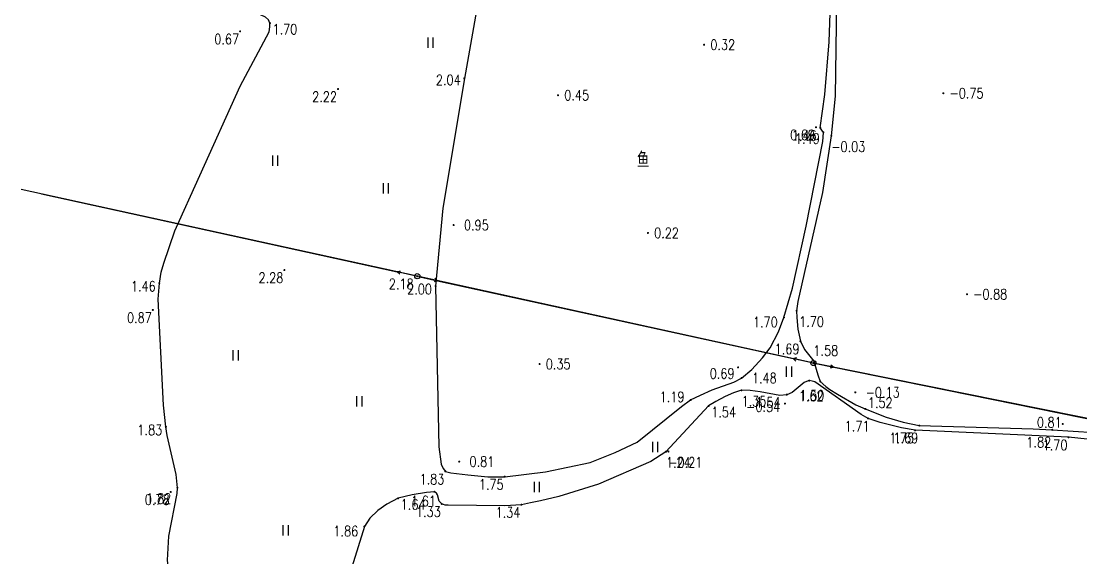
# Model space of a CAD drawing. Extents: x 500064 to 501389, y 2542464 to 2545400.
# Drawn here: x 500622.9 to 500725.4, y 2543707.4 to 2543759.3 of the extents above; entities that cross this region are included whole.
import ezdxf
from ezdxf.enums import TextEntityAlignment as Align

# ---------------------------------------------------------------- set-up
doc = ezdxf.new("R2010")
doc.units = 0
doc.header["$LTSCALE"] = 0.5
doc.layers.get('0').update_dxf_attribs({"linetype": 'CONTINUOUS', "lineweight": 5})
doc.layers.add('GCD', color=8, linetype='CONTINUOUS')
doc.layers.add('地形图', color=8, linetype='CONTINUOUS')
doc.styles.add('HZ', font='romans.shx', dxfattribs={"width": 0.8, "bigfont": 'hztxt.shx'})
doc.linetypes.add('10421', pattern='A,2,[150,AAA.SHX,S=1,R=0,X=0,Y=1],1e-11', length=2)

# ---------------------------------------------------------------- blocks, each defined once
blk = doc.blocks.new('GC200')
at = {"linetype": 'Continuous', "const_width": 0.2, "flags": 128}
blk.add_lwpolyline([(-0.1, 0, 1), (0.1, 0, 1)], format="xyb", close=True, dxfattribs=at)
blk = doc.blocks.new('gc013b')
at = {"linetype": 'Continuous'}
blk.add_line((0.5, 0), (4, 0), dxfattribs=at)
at = {"linetype": 'Continuous', "flags": 128}
blk.add_lwpolyline([(3.39, 0.35), (4, 0), (3.39, -0.35)], dxfattribs=at)
blk = doc.blocks.new('gc121')
for p, q in [((-0.5, -1), (-0.5, 1)), ((0.5, -1), (0.5, 1))]:
    blk.add_line(p, q)
blk = doc.blocks.new('gc170')
at = {"linetype": 'Continuous'}
blk.add_circle((0, 0), 0.5, dxfattribs=at)

msp = doc.modelspace()

# ---------------------------------------------------------------- linework, layer by layer
at = {"layer": '地形图', "linetype": 'Continuous'}
for p, q in [((500624.86, 2543742.61), (500659.25, 2543735.06)), ((500663.16, 2543734.2), (500697.55, 2543726.66)), ((500701.46, 2543725.83), (500733.96, 2543719.24))]:
    msp.add_line(p, q, dxfattribs=at)
at = {"layer": '地形图', "linetype": '10421', "flags": 128}
msp.add_lwpolyline([(500860.34, 2543851.93), (500860.05, 2543848.17), (500860.22, 2543843.87), (500860.59, 2543841.44), (500861.44, 2543839.24), (500862.16, 2543836.83), (500862.34, 2543834.81), (500861.9, 2543832.45), (500860.91, 2543830.44), (500859.13, 2543827.61), (500851.89, 2543817.01), (500850.95, 2543815.28), (500850.01, 2543813.39), (500847.52, 2543806.49), (500847.1, 2543805.73), (500846.64, 2543805.16), (500845.6, 2543804.2), (500844.63, 2543803.65), (500843.91, 2543803.41), (500843.03, 2543803.43), (500841.9, 2543803.69), (500838.89, 2543804.67), (500837.36, 2543805.03), (500836.22, 2543805.21), (500835.2, 2543805.28), (500833.32, 2543805.2), (500832.56, 2543805.26), (500831.07, 2543805.45), (500823.29, 2543806.66), (500820.88, 2543807.2), (500817.51, 2543808.16), (500813.68, 2543809.65), (500811.13, 2543811.06), (500810.56, 2543811.19), (500809.06, 2543811.24), (500806.63, 2543811.1), (500804.97, 2543810.83), (500804.11, 2543810.52), (500803.54, 2543810.03), (500802.87, 2543809.26), (500802.29, 2543808.21), (500801.9, 2543807.18), (500801.71, 2543806.17), (500801.72, 2543805.5), (500802.18, 2543804.17), (500802.29, 2543803.49), (500802.28, 2543802.74), (500802.17, 2543802.05), (500802.12, 2543801.76), (500802.04, 2543801.54), (500801.78, 2543801.35), (500798.92, 2543800.55), (500798.31, 2543800.23), (500798.15, 2543800.08), (500798.07, 2543799.94), (500797.99, 2543799.52), (500798.45, 2543797.1), (500798.54, 2543796.81), (500798.73, 2543796.51), (500798.85, 2543796.45), (500799.03, 2543796.44), (500799.18, 2543796.47), (500799.31, 2543796.54), (500800.27, 2543797.62), (500800.47, 2543797.75), (500800.74, 2543797.9), (500801.05, 2543797.95), (500801.39, 2543797.94), (500804.65, 2543797.39), (500805.83, 2543797.09), (500809.79, 2543795.99), (500814.45, 2543794.43), (500819.27, 2543792.75), (500823.71, 2543790.94), (500830.01, 2543788.43), (500830.42, 2543788.16), (500830.68, 2543787.75), (500830.72, 2543787.25), (500830.64, 2543786.57), (500828.88, 2543781.62), (500824.67, 2543771.4), (500823.39, 2543767.8), (500820.36, 2543759.78), (500819.8, 2543757.67), (500819.64, 2543756.3), (500819.7, 2543755.2), (500819.93, 2543753.87), (500820.29, 2543752.13), (500820.16, 2543750.43), (500819.73, 2543748.33), (500814.28, 2543735.82), (500812.16, 2543730.81), (500810.77, 2543727.4), (500810.2, 2543726.1), (500804.92, 2543715.59), (500801.14, 2543708.14), (500800.06, 2543706.56), (500799.57, 2543706.25), (500798.84, 2543706), (500797.4, 2543705.79), (500796.77, 2543705.82), (500796.12, 2543705.93), (500789.99, 2543708.5), (500787.54, 2543709.3), (500781.65, 2543711.48), (500775.49, 2543713.09), (500771.59, 2543714.05), (500760.31, 2543715.9), (500759.63, 2543715.91), (500759.32, 2543715.77), (500759.19, 2543715.6), (500759.13, 2543715.31), (500758.91, 2543712.03), (500758.85, 2543710.19), (500758.62, 2543704.91), (500758.64, 2543703.98), (500758.82, 2543703.42), (500759.29, 2543702.77), (500759.91, 2543702.2), (500760.5, 2543701.73), (500762.05, 2543700.98), (500767.87, 2543698.44), (500770.75, 2543697.33), (500775.39, 2543695.69), (500776.02, 2543695.53), (500776.43, 2543695.58), (500777.99, 2543696.03), (500778.31, 2543696.08), (500778.56, 2543696.04), (500778.8, 2543695.98), (500786.59, 2543693.44), (500788.88, 2543692.62), (500791.08, 2543691.7), (500793.06, 2543690.68), (500793.26, 2543690.44), (500793.44, 2543690.12), (500793.6, 2543689.68), (500793.58, 2543689.13), (500793.42, 2543688.7), (500792.7, 2543687.46), (500792.27, 2543686.53), (500789.31, 2543677.16), (500787.39, 2543672.28), (500786.23, 2543668.94), (500784.59, 2543662.5), (500783.42, 2543656.34), (500783.17, 2543653.1), (500783.31, 2543649.46), (500783.55, 2543647.98), (500784.91, 2543643.69), (500785.57, 2543641.8), (500786.04, 2543639.4), (500786.34, 2543637.11), (500786.17, 2543630.3), (500786.05, 2543629.79), (500785.87, 2543629.5), (500785.37, 2543629.43), (500784.87, 2543629.53), (500782.3, 2543630.06), (500780.18, 2543630.6), (500776.16, 2543631.87), (500773.51, 2543632.93), (500768.62, 2543635.33), (500764.49, 2543637.16), (500762.96, 2543637.68), (500760.59, 2543638.22), (500758.57, 2543638.62), (500757.48, 2543638.76), (500756.61, 2543638.71), (500754.64, 2543637.46), (500753.95, 2543637.22), (500749.75, 2543637.4), (500747.87, 2543637.51), (500747.24, 2543637.41), (500746.88, 2543637.21), (500746.73, 2543637.01), (500746.52, 2543636.58), (500746.31, 2543635.79), (500746.14, 2543635.3), (500745.95, 2543635.06), (500741.72, 2543632.81), (500739.79, 2543631.82), (500734.27, 2543628.92), (500733.77, 2543628.75), (500733.27, 2543628.67), (500733.04, 2543628.82), (500732.92, 2543629.01), (500732.44, 2543630.63), (500732.35, 2543630.78), (500732.2, 2543630.91), (500731.75, 2543631.01), (500731.24, 2543631), (500724.29, 2543630.45), (500712.95, 2543630.65), (500711.33, 2543630.63), (500700.43, 2543629.7), (500690.73, 2543628.74), (500688.36, 2543628.6), (500683.42, 2543628.31), (500679.37, 2543628.16), (500675.51, 2543628.37), (500672.67, 2543628.9), (500670.45, 2543629.51), (500669.14, 2543630.09), (500666.23, 2543631.33), (500663.88, 2543632.43), (500662.23, 2543633.59), (500661.28, 2543634.71), (500660.62, 2543636.08), (500659.47, 2543640.11), (500658.98, 2543641.51), (500658.47, 2543642.78), (500656.23, 2543646.44), (500655.18, 2543647.66), (500648.57, 2543653.76), (500648.13, 2543654.52), (500647.79, 2543655.34), (500647.67, 2543656.08), (500647.6, 2543656.93), (500648.35, 2543665.45), (500648.59, 2543668.02), (500648.6, 2543669.95), (500648.07, 2543678.76), (500648.06, 2543679.5), (500648.15, 2543680.67), (500648.66, 2543685.23), (500649.52, 2543690.36), (500649.6, 2543691.42), (500649.6, 2543692.25), (500649.39, 2543692.71), (500649.15, 2543693.06), (500639.72, 2543698.4), (500639.05, 2543698.96), (500638.61, 2543699.43), (500638.36, 2543700.11), (500638.12, 2543701), (500637.19, 2543705.89), (500637.06, 2543707.17), (500637.17, 2543709.49), (500637.97, 2543713.61), (500638.01, 2543714.17), (500637.9, 2543715.46), (500637.02, 2543719.21), (500636.89, 2543720.06), (500636.66, 2543722.17), (500636.16, 2543732.42), (500636.26, 2543733.96), (500636.44, 2543735.03), (500636.68, 2543735.9), (500637.75, 2543739.04), (500640.18, 2543744.39), (500644.07, 2543753.04), (500646.89, 2543758.27), (500646.95, 2543758.76), (500646.95, 2543759.13), (500646.8, 2543759.44), (500646.53, 2543759.7), (500644.54, 2543760.65)], dxfattribs=at)
at = {"layer": '地形图', "linetype": 'Continuous', "flags": 128}
for points in [[(500813.51, 2543809.99), (500809.08, 2543785.3), (500803.69, 2543756.26), (500799.34, 2543730.71), (500794.75, 2543707.4), (500758.22, 2543714.65), (500735.92, 2543718.85), (500699.5, 2543726.23), (500661.2, 2543734.63)], [(500661.2, 2543734.63), (500622.9, 2543743.04)]]:
    msp.add_lwpolyline(points, dxfattribs=at)
at = {"layer": '地形图', "linetype": '10421', "flags": 128}
for points in [[(500706.53, 2543720.98), (500708.17, 2543720.5), (500709.74, 2543720.18), (500720.75, 2543719.88), (500722.59, 2543719.77), (500726.65, 2543719.51), (500732.64, 2543719.16), (500735.92, 2543718.85), (500738.06, 2543718.59), (500743.41, 2543717.63), (500744.99, 2543717.41), (500746.99, 2543717.2), (500760.42, 2543716.52), (500763.62, 2543716.18), (500769.34, 2543715.37), (500772.08, 2543715.1), (500772.75, 2543715.05), (500775.74, 2543715.1), (500778.16, 2543715.14), (500781.92, 2543715.04), (500784.23, 2543714.89), (500787, 2543714.58), (500787.89, 2543714.37), (500790.18, 2543713.68), (500791.04, 2543713.63), (500791.71, 2543713.78), (500792.15, 2543713.92), (500793.55, 2543714.62), (500794.53, 2543715.25), (500795.47, 2543716.07), (500796.66, 2543717.91), (500797.73, 2543720.09), (500798.37, 2543722.06), (500799.37, 2543727.13), (500800.13, 2543729.72), (500800.86, 2543732.1), (500803.45, 2543737.17), (500803.89, 2543738.5), (500804.14, 2543739.39), (500804.16, 2543740.65), (500804.02, 2543741.34), (500803.42, 2543743), (500803.25, 2543743.76), (500803.49, 2543750.69), (500803.48, 2543753.1), (500803.33, 2543755.11), (500803.01, 2543758.99), (500801.8, 2543760.97), (500800.19, 2543762.99), (500798.63, 2543764.27), (500795.44, 2543766.11), (500791.49, 2543768.13), (500788.47, 2543769.48), (500786.05, 2543770.91), (500785.53, 2543771.14), (500785.25, 2543771.21), (500784.99, 2543771.27), (500784.53, 2543771.26), (500784.05, 2543771.2), (500780.57, 2543770.5), (500777.84, 2543770.36), (500776.82, 2543770.19), (500776.33, 2543770.04), (500776.06, 2543769.91), (500775.54, 2543769.53), (500774.21, 2543767.98), (500773.88, 2543767.78), (500773.6, 2543767.69), (500773.05, 2543767.68), (500772.58, 2543767.73), (500755.79, 2543771.43), (500753.11, 2543772.13), (500749.48, 2543773.36), (500747.53, 2543774.11), (500745.86, 2543774.84), (500743.17, 2543776.39), (500742.52, 2543777.18), (500741.24, 2543779.81), (500740.76, 2543780.34), (500739.96, 2543780.89), (500736.78, 2543782.71), (500735.57, 2543783.25), (500734.87, 2543783.5), (500730.21, 2543784.61), (500728.93, 2543784.82), (500727.92, 2543784.91), (500726.2, 2543784.86), (500717.62, 2543784.13), (500712.89, 2543782.48), (500708.35, 2543779.41), (500704.93, 2543775.6), (500703.13, 2543771.76), (500702.32, 2543767.85), (500701.75, 2543763.61), (500701.6, 2543752.05), (500701.23, 2543748.22), (500700.38, 2543742.74), (500698, 2543732.18), (500697.87, 2543731.29), (500697.89, 2543730.64), (500697.99, 2543729.51), (500698.25, 2543728.34), (500698.63, 2543727.53), (500699.55, 2543726.42), (500699.94, 2543725.09), (500700.16, 2543724.45), (500700.71, 2543723.96), (500701.08, 2543723.68), (500701.83, 2543723.21), (500703.61, 2543722.2), (500704.51, 2543721.79)], [(500663.66, 2543741.23), (500662.97, 2543733.68), (500663.29, 2543718.12), (500663.5, 2543716.43), (500663.69, 2543716.04), (500663.92, 2543715.74), (500664.45, 2543715.6), (500666.09, 2543715.4), (500668.02, 2543715.21), (500669.65, 2543715.23), (500673.6, 2543715.71), (500677.91, 2543716.6), (500680.33, 2543717.56), (500682.46, 2543718.58), (500686.73, 2543722.01), (500687.63, 2543722.66), (500688.59, 2543723.13), (500689.72, 2543723.63), (500691.79, 2543724.37), (500692.55, 2543724.78), (500693.56, 2543725.6), (500694.57, 2543726.73), (500695.31, 2543727.7), (500696.11, 2543729.24), (500696.65, 2543730.65), (500697.48, 2543733.49), (500698.8, 2543739.49), (500700.4, 2543747.66), (500700.47, 2543748.55), (500700.16, 2543749), (500700.6, 2543752.23), (500701.02, 2543757.31), (500701.19, 2543761.96), (500701.28, 2543763.65), (500700.95, 2543764.49), (500700.39, 2543765.42), (500699.66, 2543766.19), (500698.55, 2543767.18), (500696.59, 2543768.5), (500694.68, 2543769.61), (500692.14, 2543770.84), (500688.73, 2543771.89), (500683.71, 2543773.06), (500681.91, 2543773.26), (500680.46, 2543773.31), (500679.22, 2543773.02), (500677.33, 2543772.46), (500675.15, 2543771.58), (500674.15, 2543771.06), (500672.7, 2543770.14), (500671.54, 2543769.21), (500671.12, 2543768.73), (500670.51, 2543767.99), (500669.43, 2543766.44), (500667.66, 2543763.28), (500667.12, 2543761.48), (500665.75, 2543753.78)], [(500749.39, 2543657.35), (500749.35, 2543653.95), (500749.37, 2543652.9), (500749.48, 2543651.96), (500749.7, 2543651.1), (500750.79, 2543647.83), (500751.22, 2543646.66), (500751.59, 2543646.06), (500752.29, 2543645.25), (500753.46, 2543644.54), (500755.64, 2543643.56), (500759.59, 2543642.19), (500762.03, 2543641.9), (500764.51, 2543641.93), (500767.41, 2543642.08), (500770.76, 2543642.55), (500772.42, 2543643.12), (500773.74, 2543643.69), (500775.07, 2543644.43), (500776.62, 2543645.61), (500777.25, 2543646.57), (500777.79, 2543647.6), (500778.46, 2543649.09), (500779.5, 2543651.93), (500780.58, 2543654.97), (500781.35, 2543657.47), (500781.83, 2543659.72), (500784.12, 2543673.35), (500784.4, 2543675.53), (500784.52, 2543677.34), (500784.42, 2543679.99), (500784.32, 2543680.52), (500784.14, 2543681.13), (500783.94, 2543681.65), (500783.82, 2543681.81), (500783.59, 2543681.99), (500783.22, 2543682.13), (500782.76, 2543682.22), (500782.15, 2543682.25), (500778.96, 2543682.19), (500778.68, 2543682.26), (500778.51, 2543682.36), (500778.4, 2543682.58), (500778.35, 2543682.76), (500778.16, 2543686.33), (500778.14, 2543687.34), (500778.26, 2543689.48), (500778.21, 2543689.87), (500777.96, 2543690.44), (500777.42, 2543691.26), (500775.23, 2543694.53), (500774.85, 2543694.89), (500774.47, 2543695.09), (500774.04, 2543695.2), (500773.69, 2543695.25), (500763.27, 2543694.26), (500762.27, 2543694.09), (500761.78, 2543693.94), (500759.39, 2543693), (500757.19, 2543692.41), (500756.73, 2543692.21), (500756.46, 2543691.99), (500756.1, 2543691.63), (500755.79, 2543691.21), (500754.18, 2543688.23), (500753.8, 2543687.74), (500753.22, 2543687.7), (500752.17, 2543687.89), (500751.9, 2543688.06), (500751.82, 2543688.58), (500753.08, 2543696.81), (500753.73, 2543701.41), (500753.8, 2543703.87), (500753.42, 2543713.72), (500753.39, 2543714.02), (500753.3, 2543714.19), (500753.1, 2543714.27), (500752.9, 2543714.28), (500750.76, 2543714.28), (500750.53, 2543714.34), (500750.37, 2543714.43), (500750.2, 2543714.58), (500750.11, 2543714.71), (500749.84, 2543715.92), (500749.65, 2543716.13), (500749.42, 2543716.29), (500749.04, 2543716.38), (500748.63, 2543716.44), (500739, 2543717.08), (500735.15, 2543717.51), (500725.96, 2543718.85), (500724.16, 2543719.05), (500709.33, 2543719.72), (500708.01, 2543719.97), (500705.95, 2543720.47), (500704.78, 2543720.87), (500704.11, 2543721.26), (500699.64, 2543724.41), (500699.38, 2543724.49), (500699.09, 2543724.53), (500698.83, 2543724.46), (500698.61, 2543724.34), (500697.46, 2543723.37), (500696.92, 2543723.17), (500696.26, 2543723.09), (500694.34, 2543723.45), (500693.38, 2543723.57), (500692.55, 2543723.59), (500691.76, 2543723.34), (500690.98, 2543723), (500690.08, 2543722.52), (500689.37, 2543722.08), (500685.24, 2543717.65), (500683.79, 2543716.7), (500678.72, 2543714.51), (500674.88, 2543713.3), (500673.1, 2543712.91), (500672.13, 2543712.71), (500671.27, 2543712.52), (500669.66, 2543712.4), (500664.18, 2543712.48), (500663.9, 2543712.47), (500663.57, 2543712.59), (500663.32, 2543712.88), (500663.15, 2543713.47), (500663.07, 2543713.64), (500662.85, 2543713.77), (500662.08, 2543713.71), (500660.69, 2543713.48), (500659.35, 2543713.15), (500658.27, 2543712.57), (500657.37, 2543711.96), (500656.62, 2543711.22), (500656.09, 2543710.42), (500653.64, 2543702.55), (500653.67, 2543702.23), (500653.75, 2543702), (500653.95, 2543701.77), (500654.89, 2543701.57), (500655.05, 2543701.49), (500655.14, 2543701.35), (500655.13, 2543701.09), (500655.04, 2543700.84), (500653.02, 2543696.46), (500651.78, 2543693.31), (500649.52, 2543685.47), (500649.14, 2543683.7), (500648.99, 2543681.86), (500648.84, 2543676.53), (500648.94, 2543673.54), (500649.58, 2543661.82), (500649.82, 2543660.48), (500650.18, 2543659.86), (500651.15, 2543658.52), (500651.46, 2543657.94), (500651.89, 2543656.18), (500652.16, 2543653.77), (500652.44, 2543652.56), (500652.87, 2543651.51), (500653.68, 2543650.4), (500659.63, 2543642.87), (500659.97, 2543642.32), (500660.26, 2543641.71), (500660.42, 2543640.77), (500660.56, 2543639.15), (500660.87, 2543638.14), (500661.92, 2543636.69), (500663.71, 2543635.22), (500665.86, 2543633.89), (500668.65, 2543632.76), (500671.64, 2543631.87), (500676.34, 2543630.93), (500680.23, 2543630.85), (500684.38, 2543630.94), (500687.68, 2543631.17), (500699.68, 2543631.31), (500702.44, 2543631.39), (500714.53, 2543631.14), (500717.11, 2543631.24), (500724.67, 2543631.7), (500729.85, 2543632.07), (500733.05, 2543632.44), (500735.89, 2543632.98), (500737.21, 2543633.41), (500738.91, 2543634.11), (500744.03, 2543636.56), (500746.85, 2543637.82), (500747.5, 2543638.2), (500748.07, 2543638.56), (500748.44, 2543639.02), (500748.77, 2543639.66), (500749.28, 2543641.39), (500750.01, 2543644.33), (500750.17, 2543645.24), (500750.17, 2543646.13), (500749.27, 2543649.72), (500748.96, 2543651.84), (500748.87, 2543652.85), (500748.84, 2543654.99), (500748.83, 2543657.3)]]:
    msp.add_lwpolyline(points, close=True, dxfattribs=at)

# ---------------------------------------------------------------- block references
at = {"layer": '地形图', "linetype": 'Continuous'}
ref = msp.add_blockref('GC200', (500646.95, 2543759.13, 1.7), dxfattribs=dict(at, xscale=0.5, yscale=0.5, zscale=0.5))
ref.add_attrib('height', '1.70', dxfattribs={"layer": 'GCD', "linetype": 'Continuous', "height": 1, "style": 'HZ', "width": 0.8}).set_placement((500647.2, 2543758.53, 1.7), align=Align.MIDDLE_LEFT)
ref = msp.add_blockref('GC200', (500644.07, 2543758.33, 0.67), dxfattribs=dict(at, xscale=0.5, yscale=0.5, zscale=0.5))
ref.add_attrib('height', '0.67', dxfattribs={"layer": 'GCD', "linetype": 'Continuous', "height": 1, "style": 'HZ', "width": 0.8}).set_placement((500641.57, 2543757.58, 0.67), align=Align.MIDDLE_LEFT)
at = {"layer": '地形图', "linetype": 'Continuous', "xscale": 0.5, "yscale": 0.5}
for name, p in [('gc121', (500662.5, 2543757.24)), ('gc121', (500647.48, 2543745.8)), ('gc121', (500658.17, 2543743.13)), ('gc170', (500661.2, 2543734.63)), ('gc121', (500643.66, 2543726.98)), ('gc170', (500699.5, 2543726.23)), ('gc121', (500697.15, 2543725.39)), ('gc121', (500655.62, 2543722.53)), ('gc121', (500684.22, 2543718.1)), ('gc121', (500672.77, 2543714.25)), ('gc121', (500648.49, 2543710.04))]:
    msp.add_blockref(name, p, dxfattribs=at)
at = {"layer": '地形图', "linetype": 'Continuous'}
ref = msp.add_blockref('GC200', (500688.93, 2543757.03, 0.32), dxfattribs=dict(at, xscale=0.5, yscale=0.5, zscale=0.5))
ref.add_attrib('height', '0.32', dxfattribs={"layer": 'GCD', "linetype": 'Continuous', "height": 1, "style": 'HZ', "width": 0.8}).set_placement((500689.53, 2543757.03, 0.32), align=Align.MIDDLE_LEFT)
ref = msp.add_blockref('GC200', (500665.75, 2543753.78, 2.04), dxfattribs=dict(at, xscale=0.5, yscale=0.5, zscale=0.5))
ref.add_attrib('height', '2.04', dxfattribs={"layer": 'GCD', "linetype": 'Continuous', "height": 1, "style": 'HZ', "width": 0.8}).set_placement((500663, 2543753.63, 2.04), align=Align.MIDDLE_LEFT)
ref = msp.add_blockref('GC200', (500653.54, 2543752.75, 2.22), dxfattribs=dict(at, xscale=0.5, yscale=0.5, zscale=0.5))
ref.add_attrib('height', '2.22', dxfattribs={"layer": 'GCD', "linetype": 'Continuous', "height": 1, "style": 'HZ', "width": 0.8}).set_placement((500651.04, 2543752, 2.22), align=Align.MIDDLE_LEFT)
ref = msp.add_blockref('GC200', (500712.06, 2543752.34, -0.75), dxfattribs=dict(at, xscale=0.5, yscale=0.5, zscale=0.5))
ref.add_attrib('height', '-0.75', dxfattribs={"layer": 'GCD', "linetype": 'Continuous', "height": 1, "style": 'HZ', "width": 0.8}).set_placement((500712.66, 2543752.34, -0.75), align=Align.MIDDLE_LEFT)
ref = msp.add_blockref('GC200', (500674.81, 2543752.15, 0.45), dxfattribs=dict(at, xscale=0.5, yscale=0.5, zscale=0.5))
ref.add_attrib('height', '0.45', dxfattribs={"layer": 'GCD', "linetype": 'Continuous', "height": 1, "style": 'HZ', "width": 0.8}).set_placement((500675.41, 2543752.15, 0.45), align=Align.MIDDLE_LEFT)
ref = msp.add_blockref('GC200', (500699.75, 2543749.05, 0.69), dxfattribs=dict(at, xscale=0.5, yscale=0.5, zscale=0.5))
ref.add_attrib('height', '0.69', dxfattribs={"layer": 'GCD', "linetype": 'Continuous', "height": 1, "style": 'HZ', "width": 0.8}).set_placement((500697.25, 2543748.3, 0.69), align=Align.MIDDLE_LEFT)
ref = msp.add_blockref('GC200', (500700.16, 2543749, 1.46), dxfattribs=dict(at, xscale=0.5, yscale=0.5, zscale=0.5))
ref.add_attrib('height', '1.46', dxfattribs={"layer": 'GCD', "linetype": 'Continuous', "height": 1, "style": 'HZ', "width": 0.8}).set_placement((500697.41, 2543748.25, 1.46), align=Align.MIDDLE_LEFT)
ref = msp.add_blockref('GC200', (500700.47, 2543748.55, 1.49), dxfattribs=dict(at, xscale=0.5, yscale=0.5, zscale=0.5))
ref.add_attrib('height', '1.49', dxfattribs={"layer": 'GCD', "linetype": 'Continuous', "height": 1, "style": 'HZ', "width": 0.8}).set_placement((500697.72, 2543747.95, 1.49), align=Align.MIDDLE_LEFT)
ref = msp.add_blockref('GC200', (500701.23, 2543748.22, -0.03), dxfattribs=dict(at, xscale=0.5, yscale=0.5, zscale=0.5))
ref.add_attrib('height', '-0.03', dxfattribs={"layer": 'GCD', "linetype": 'Continuous', "height": 1, "style": 'HZ', "width": 0.8}).set_placement((500701.23, 2543747.17, -0.03), align=Align.MIDDLE_LEFT)
ref = msp.add_blockref('GC200', (500664.71, 2543739.58, 0.95), dxfattribs=dict(at, xscale=0.5, yscale=0.5, zscale=0.5))
ref.add_attrib('height', '0.95', dxfattribs={"layer": 'GCD', "linetype": 'Continuous', "height": 1, "style": 'HZ', "width": 0.8}).set_placement((500665.71, 2543739.58, 0.95), align=Align.MIDDLE_LEFT)
ref = msp.add_blockref('GC200', (500683.5, 2543738.82, 0.22), dxfattribs=dict(at, xscale=0.5, yscale=0.5, zscale=0.5))
ref.add_attrib('height', '0.22', dxfattribs={"layer": 'GCD', "linetype": 'Continuous', "height": 1, "style": 'HZ', "width": 0.8}).set_placement((500684.1, 2543738.82, 0.22), align=Align.MIDDLE_LEFT)
ref = msp.add_blockref('GC200', (500648.35, 2543735.23, 2.28), dxfattribs=dict(at, xscale=0.5, yscale=0.5, zscale=0.5))
ref.add_attrib('height', '2.28', dxfattribs={"layer": 'GCD', "linetype": 'Continuous', "height": 1, "style": 'HZ', "width": 0.8}).set_placement((500645.85, 2543734.48, 2.28), align=Align.MIDDLE_LEFT)
ref = msp.add_blockref('GC200', (500661.2, 2543734.63, 2.17), dxfattribs=dict(at, xscale=0.5, yscale=0.5, zscale=0.5))
ref.add_attrib('height', '2.18', dxfattribs={"layer": 'GCD', "linetype": 'Continuous', "height": 1, "style": 'HZ', "width": 0.8}).set_placement((500658.45, 2543733.88, 2.18), align=Align.MIDDLE_LEFT)
at = {"layer": '地形图', "linetype": 'Continuous', "yscale": 0.5}
for p, xscale, rotation in [((500661.2, 2543734.63), 0.5000000000066934, 167.6225500407886), ((500661.2, 2543734.63), 0.5000000000066934, 347.6225500407886), ((500699.5, 2543726.23), 0.5000000000066934, 167.6225500407886), ((500699.5, 2543726.23), 0.5000000000127762, 348.542493409472)]:
    msp.add_blockref('gc013b', p, dxfattribs=dict(at, xscale=xscale, rotation=rotation))
at = {"layer": '地形图', "linetype": 'Continuous'}
ref = msp.add_blockref('GC200', (500636.26, 2543733.96, 1.46), dxfattribs=dict(at, xscale=0.5, yscale=0.5, zscale=0.5))
ref.add_attrib('height', '1.46', dxfattribs={"layer": 'GCD', "linetype": 'Continuous', "height": 1, "style": 'HZ', "width": 0.8}).set_placement((500633.51, 2543733.66, 1.46), align=Align.MIDDLE_LEFT)
ref = msp.add_blockref('GC200', (500662.97, 2543733.68, 2), dxfattribs=dict(at, xscale=0.5, yscale=0.5, zscale=0.5))
ref.add_attrib('height', '2.00', dxfattribs={"layer": 'GCD', "linetype": 'Continuous', "height": 1, "style": 'HZ', "width": 0.8}).set_placement((500660.22, 2543733.38, 2), align=Align.MIDDLE_LEFT)
ref = msp.add_blockref('GC200', (500714.35, 2543732.89, -0.88), dxfattribs=dict(at, xscale=0.5, yscale=0.5, zscale=0.5))
ref.add_attrib('height', '-0.88', dxfattribs={"layer": 'GCD', "linetype": 'Continuous', "height": 1, "style": 'HZ', "width": 0.8}).set_placement((500714.95, 2543732.89, -0.88), align=Align.MIDDLE_LEFT)
ref = msp.add_blockref('GC200', (500635.63, 2543731.37, 0.87), dxfattribs=dict(at, xscale=0.5, yscale=0.5, zscale=0.5))
ref.add_attrib('height', '0.87', dxfattribs={"layer": 'GCD', "linetype": 'Continuous', "height": 1, "style": 'HZ', "width": 0.8}).set_placement((500633.13, 2543730.62, 0.87), align=Align.MIDDLE_LEFT)
ref = msp.add_blockref('GC200', (500697.87, 2543731.29, 1.7), dxfattribs=dict(at, xscale=0.5, yscale=0.5, zscale=0.5))
ref.add_attrib('height', '1.70', dxfattribs={"layer": 'GCD', "linetype": 'Continuous', "height": 1, "style": 'HZ', "width": 0.8}).set_placement((500698.12, 2543730.24, 1.7), align=Align.MIDDLE_LEFT)
ref = msp.add_blockref('GC200', (500696.65, 2543730.65, 1.7), dxfattribs=dict(at, xscale=0.5, yscale=0.5, zscale=0.5))
ref.add_attrib('height', '1.70', dxfattribs={"layer": 'GCD', "linetype": 'Continuous', "height": 1, "style": 'HZ', "width": 0.8}).set_placement((500693.65, 2543730.2, 1.7), align=Align.MIDDLE_LEFT)
ref = msp.add_blockref('GC200', (500698.25, 2543728.34, 1.69), dxfattribs=dict(at, xscale=0.5, yscale=0.5, zscale=0.5))
ref.add_attrib('height', '1.69', dxfattribs={"layer": 'GCD', "linetype": 'Continuous', "height": 1, "style": 'HZ', "width": 0.8}).set_placement((500695.75, 2543727.59, 1.69), align=Align.MIDDLE_LEFT)
ref = msp.add_blockref('GC200', (500699.5, 2543726.23, 1.57), dxfattribs=dict(at, xscale=0.5, yscale=0.5, zscale=0.5))
ref.add_attrib('height', '1.58', dxfattribs={"layer": 'GCD', "linetype": 'Continuous', "height": 1, "style": 'HZ', "width": 0.8}).set_placement((500699.5, 2543727.43, 1.58), align=Align.MIDDLE_LEFT)
ref = msp.add_blockref('GC200', (500673.02, 2543726.13, 0.35), dxfattribs=dict(at, xscale=0.5, yscale=0.5, zscale=0.5))
ref.add_attrib('height', '0.35', dxfattribs={"layer": 'GCD', "linetype": 'Continuous', "height": 1, "style": 'HZ', "width": 0.8}).set_placement((500673.62, 2543726.13, 0.35), align=Align.MIDDLE_LEFT)
ref = msp.add_blockref('GC200', (500692.22, 2543725.81, 0.69), dxfattribs=dict(at, xscale=0.5, yscale=0.5, zscale=0.5))
ref.add_attrib('height', '0.69', dxfattribs={"layer": 'GCD', "linetype": 'Continuous', "height": 1, "style": 'HZ', "width": 0.8}).set_placement((500689.47, 2543725.21, 0.69), align=Align.MIDDLE_LEFT)
ref = msp.add_blockref('GC200', (500692.55, 2543724.78, 1.48), dxfattribs=dict(at, xscale=0.5, yscale=0.5, zscale=0.5))
ref.add_attrib('height', '1.48', dxfattribs={"layer": 'GCD', "linetype": 'Continuous', "height": 1, "style": 'HZ', "width": 0.8}).set_placement((500693.55, 2543724.78, 1.48), align=Align.MIDDLE_LEFT)
ref = msp.add_blockref('GC200', (500699.09, 2543724.53, 1.62), dxfattribs=dict(at, xscale=0.5, yscale=0.5, zscale=0.5))
ref.add_attrib('height', '1.62', dxfattribs={"layer": 'GCD', "linetype": 'Continuous', "height": 1, "style": 'HZ', "width": 0.8}).set_placement((500698.09, 2543723.03, 1.62), align=Align.MIDDLE_LEFT)
ref = msp.add_blockref('GC200', (500700.16, 2543724.45, 1.5), dxfattribs=dict(at, xscale=0.5, yscale=0.5, zscale=0.5))
ref.add_attrib('height', '1.50', dxfattribs={"layer": 'GCD', "linetype": 'Continuous', "height": 1, "style": 'HZ', "width": 0.8}).set_placement((500698.16, 2543723.1, 1.5), align=Align.MIDDLE_LEFT)
ref = msp.add_blockref('GC200', (500687.63, 2543722.66, 1.19), dxfattribs=dict(at, xscale=0.5, yscale=0.5, zscale=0.5))
ref.add_attrib('height', '1.19', dxfattribs={"layer": 'GCD', "linetype": 'Continuous', "height": 1, "style": 'HZ', "width": 0.8}).set_placement((500684.63, 2543722.96, 1.19), align=Align.MIDDLE_LEFT)
ref = msp.add_blockref('GC200', (500692.55, 2543723.59, 1.35), dxfattribs=dict(at, xscale=0.5, yscale=0.5, zscale=0.5))
ref.add_attrib('height', '1.35', dxfattribs={"layer": 'GCD', "linetype": 'Continuous', "height": 1, "style": 'HZ', "width": 0.8}).set_placement((500692.55, 2543722.54, 1.35), align=Align.MIDDLE_LEFT)
ref = msp.add_blockref('GC200', (500696.92, 2543723.17, 1.54), dxfattribs=dict(at, xscale=0.5, yscale=0.5, zscale=0.5))
ref.add_attrib('height', '1.54', dxfattribs={"layer": 'GCD', "linetype": 'Continuous', "height": 1, "style": 'HZ', "width": 0.8}).set_placement((500693.92, 2543722.42, 1.54), align=Align.MIDDLE_LEFT)
ref = msp.add_blockref('GC200', (500703.55, 2543723.39, -0.13), dxfattribs=dict(at, xscale=0.5, yscale=0.5, zscale=0.5))
ref.add_attrib('height', '-0.13', dxfattribs={"layer": 'GCD', "linetype": 'Continuous', "height": 1, "style": 'HZ', "width": 0.8}).set_placement((500704.55, 2543723.39, -0.13), align=Align.MIDDLE_LEFT)
ref = msp.add_blockref('GC200', (500689.37, 2543722.08, 1.54), dxfattribs=dict(at, xscale=0.5, yscale=0.5, zscale=0.5))
ref.add_attrib('height', '1.54', dxfattribs={"layer": 'GCD', "linetype": 'Continuous', "height": 1, "style": 'HZ', "width": 0.8}).set_placement((500689.62, 2543721.48, 1.54), align=Align.MIDDLE_LEFT)
ref = msp.add_blockref('GC200', (500696.75, 2543722.31, -0.54), dxfattribs=dict(at, xscale=0.5, yscale=0.5, zscale=0.5))
ref.add_attrib('height', '-0.54', dxfattribs={"layer": 'GCD', "linetype": 'Continuous', "height": 1, "style": 'HZ', "width": 0.8}).set_placement((500693, 2543722.01, -0.54), align=Align.MIDDLE_LEFT)
ref = msp.add_blockref('GC200', (500704.51, 2543721.79, 1.52), dxfattribs=dict(at, xscale=0.5, yscale=0.5, zscale=0.5))
ref.add_attrib('height', '1.52', dxfattribs={"layer": 'GCD', "linetype": 'Continuous', "height": 1, "style": 'HZ', "width": 0.8}).set_placement((500704.76, 2543722.39, 1.52), align=Align.MIDDLE_LEFT)
ref = msp.add_blockref('GC200', (500636.89, 2543720.06, 1.83), dxfattribs=dict(at, xscale=0.5, yscale=0.5, zscale=0.5))
ref.add_attrib('height', '1.83', dxfattribs={"layer": 'GCD', "linetype": 'Continuous', "height": 1, "style": 'HZ', "width": 0.8}).set_placement((500634.14, 2543719.76, 1.83), align=Align.MIDDLE_LEFT)
ref = msp.add_blockref('GC200', (500704.78, 2543720.87, 1.71), dxfattribs=dict(at, xscale=0.5, yscale=0.5, zscale=0.5))
ref.add_attrib('height', '1.71', dxfattribs={"layer": 'GCD', "linetype": 'Continuous', "height": 1, "style": 'HZ', "width": 0.8}).set_placement((500702.53, 2543720.12, 1.71), align=Align.MIDDLE_LEFT)
ref = msp.add_blockref('GC200', (500709.74, 2543720.18, 1.69), dxfattribs=dict(at, xscale=0.5, yscale=0.5, zscale=0.5))
ref.add_attrib('height', '1.69', dxfattribs={"layer": 'GCD', "linetype": 'Continuous', "height": 1, "style": 'HZ', "width": 0.8}).set_placement((500707.24, 2543718.98, 1.69), align=Align.MIDDLE_LEFT)
ref = msp.add_blockref('GC200', (500723.61, 2543720.34, 0.81), dxfattribs=dict(at, xscale=0.5, yscale=0.5, zscale=0.5))
ref.add_attrib('height', '0.81', dxfattribs={"layer": 'GCD', "linetype": 'Continuous', "height": 1, "style": 'HZ', "width": 0.8}).set_placement((500721.11, 2543720.49, 0.81), align=Align.MIDDLE_LEFT)
ref = msp.add_blockref('GC200', (500709.33, 2543719.72, 1.75), dxfattribs=dict(at, xscale=0.5, yscale=0.5, zscale=0.5))
ref.add_attrib('height', '1.75', dxfattribs={"layer": 'GCD', "linetype": 'Continuous', "height": 1, "style": 'HZ', "width": 0.8}).set_placement((500706.83, 2543718.97, 1.75), align=Align.MIDDLE_LEFT)
ref = msp.add_blockref('GC200', (500722.59, 2543719.77, 1.82), dxfattribs=dict(at, xscale=0.5, yscale=0.5, zscale=0.5))
ref.add_attrib('height', '1.82', dxfattribs={"layer": 'GCD', "linetype": 'Continuous', "height": 1, "style": 'HZ', "width": 0.8}).set_placement((500720.09, 2543718.57, 1.82), align=Align.MIDDLE_LEFT)
ref = msp.add_blockref('GC200', (500724.16, 2543719.05, 1.7), dxfattribs=dict(at, xscale=0.5, yscale=0.5, zscale=0.5))
ref.add_attrib('height', '1.70', dxfattribs={"layer": 'GCD', "linetype": 'Continuous', "height": 1, "style": 'HZ', "width": 0.8}).set_placement((500721.66, 2543718.3, 1.7), align=Align.MIDDLE_LEFT)
ref = msp.add_blockref('GC200', (500665.25, 2543716.69, 0.81), dxfattribs=dict(at, xscale=0.5, yscale=0.5, zscale=0.5))
ref.add_attrib('height', '0.81', dxfattribs={"layer": 'GCD', "linetype": 'Continuous', "height": 1, "style": 'HZ', "width": 0.8}).set_placement((500666.25, 2543716.69, 0.81), align=Align.MIDDLE_LEFT)
ref = msp.add_blockref('GC200', (500685.24, 2543717.65, 1.24), dxfattribs=dict(at, xscale=0.5, yscale=0.5, zscale=0.5))
ref.add_attrib('height', '1.24', dxfattribs={"layer": 'GCD', "linetype": 'Continuous', "height": 1, "style": 'HZ', "width": 0.8}).set_placement((500685.24, 2543716.61, 1.24), align=Align.MIDDLE_LEFT)
ref = msp.add_blockref('GC200', (500685.48, 2543717.67, -0.21), dxfattribs=dict(at, xscale=0.5, yscale=0.5, zscale=0.5))
ref.add_attrib('height', '-0.21', dxfattribs={"layer": 'GCD', "linetype": 'Continuous', "height": 1, "style": 'HZ', "width": 0.8}).set_placement((500685.48, 2543716.62, -0.21), align=Align.MIDDLE_LEFT)
ref = msp.add_blockref('GC200', (500663.92, 2543715.74, 1.83), dxfattribs=dict(at, xscale=0.5, yscale=0.5, zscale=0.5))
ref.add_attrib('height', '1.83', dxfattribs={"layer": 'GCD', "linetype": 'Continuous', "height": 1, "style": 'HZ', "width": 0.8}).set_placement((500661.42, 2543714.99, 1.83), align=Align.MIDDLE_LEFT)
ref = msp.add_blockref('GC200', (500669.65, 2543715.23, 1.75), dxfattribs=dict(at, xscale=0.5, yscale=0.5, zscale=0.5))
ref.add_attrib('height', '1.75', dxfattribs={"layer": 'GCD', "linetype": 'Continuous', "height": 1, "style": 'HZ', "width": 0.8}).set_placement((500667.15, 2543714.48, 1.75), align=Align.MIDDLE_LEFT)
ref = msp.add_blockref('GC200', (500637.36, 2543713.76, 0.78), dxfattribs=dict(at, xscale=0.5, yscale=0.5, zscale=0.5))
ref.add_attrib('height', '0.78', dxfattribs={"layer": 'GCD', "linetype": 'Continuous', "height": 1, "style": 'HZ', "width": 0.8}).set_placement((500634.86, 2543713.01, 0.78), align=Align.MIDDLE_LEFT)
ref = msp.add_blockref('GC200', (500638.01, 2543714.17, 1.82), dxfattribs=dict(at, xscale=0.5, yscale=0.5, zscale=0.5))
ref.add_attrib('height', '1.82', dxfattribs={"layer": 'GCD', "linetype": 'Continuous', "height": 1, "style": 'HZ', "width": 0.8}).set_placement((500635.01, 2543713.12, 1.82), align=Align.MIDDLE_LEFT)
ref = msp.add_blockref('GC200', (500662.85, 2543713.77, 1.61), dxfattribs=dict(at, xscale=0.5, yscale=0.5, zscale=0.5))
ref.add_attrib('height', '1.61', dxfattribs={"layer": 'GCD', "linetype": 'Continuous', "height": 1, "style": 'HZ', "width": 0.8}).set_placement((500660.6, 2543712.87, 1.61), align=Align.MIDDLE_LEFT)
ref = msp.add_blockref('GC200', (500659.35, 2543713.15, 1.64), dxfattribs=dict(at, xscale=0.5, yscale=0.5, zscale=0.5))
ref.add_attrib('height', '1.64', dxfattribs={"layer": 'GCD', "linetype": 'Continuous', "height": 1, "style": 'HZ', "width": 0.8}).set_placement((500659.6, 2543712.55, 1.64), align=Align.MIDDLE_LEFT)
ref = msp.add_blockref('GC200', (500663.57, 2543712.59, 1.33), dxfattribs=dict(at, xscale=0.5, yscale=0.5, zscale=0.5))
ref.add_attrib('height', '1.33', dxfattribs={"layer": 'GCD', "linetype": 'Continuous', "height": 1, "style": 'HZ', "width": 0.8}).set_placement((500661.07, 2543711.84, 1.33), align=Align.MIDDLE_LEFT)
ref = msp.add_blockref('GC200', (500671.27, 2543712.52, 1.34), dxfattribs=dict(at, xscale=0.5, yscale=0.5, zscale=0.5))
ref.add_attrib('height', '1.34', dxfattribs={"layer": 'GCD', "linetype": 'Continuous', "height": 1, "style": 'HZ', "width": 0.8}).set_placement((500668.77, 2543711.77, 1.34), align=Align.MIDDLE_LEFT)
ref = msp.add_blockref('GC200', (500656.09, 2543710.42, 1.86), dxfattribs=dict(at, xscale=0.5, yscale=0.5, zscale=0.5))
ref.add_attrib('height', '1.86', dxfattribs={"layer": 'GCD', "linetype": 'Continuous', "height": 1, "style": 'HZ', "width": 0.8}).set_placement((500653.09, 2543709.97, 1.86), align=Align.MIDDLE_LEFT)

# ---------------------------------------------------------------- texts
at = {"layer": '地形图', "linetype": '10421', "style": 'HZ', "width": 0.8}
msp.add_text('鱼', height=1.5, dxfattribs=at).set_placement((500683.03, 2543745.97), align=Align.MIDDLE)

doc.saveas('drawing.dxf')
